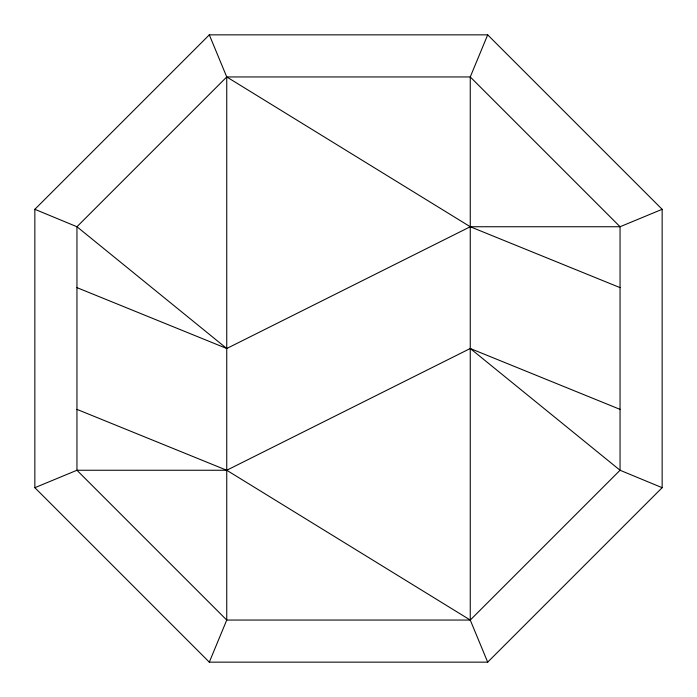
<?xml version="1.0" encoding="UTF-8"?>
<svg xmlns="http://www.w3.org/2000/svg" width="697" height="697" viewBox="0 0 697 697"><rect width="100%" height="100%" fill="white"/><g stroke="black" fill="none" stroke-linecap="round" stroke-linejoin="round"><path stroke-width="1.05" d="M209.309 662.15L226.743 620.051L226.743 76.949L209.309 34.85L34.85 209.309L34.85 487.691L209.309 662.15L487.691 662.15L662.15 487.691L662.15 209.309L487.691 34.85L209.309 34.85M487.691 34.85L470.257 76.949L470.257 620.051L487.691 662.15M226.743 76.949L76.949 226.743L76.949 470.257L226.743 620.051L470.257 620.051L620.051 470.257L620.051 226.743L470.257 76.949L226.743 76.949L470.257 226.743L620.051 287.626M76.949 287.626L226.743 348.5L470.257 226.743L620.051 226.743L662.15 209.309M620.051 409.374L470.257 348.5L226.743 470.257L76.949 470.257L34.85 487.691M76.949 409.374L226.743 470.257L470.257 620.051M34.85 209.309L76.949 226.743L226.743 348.5M662.15 487.691L620.051 470.257L470.257 348.5"/></g></svg>
